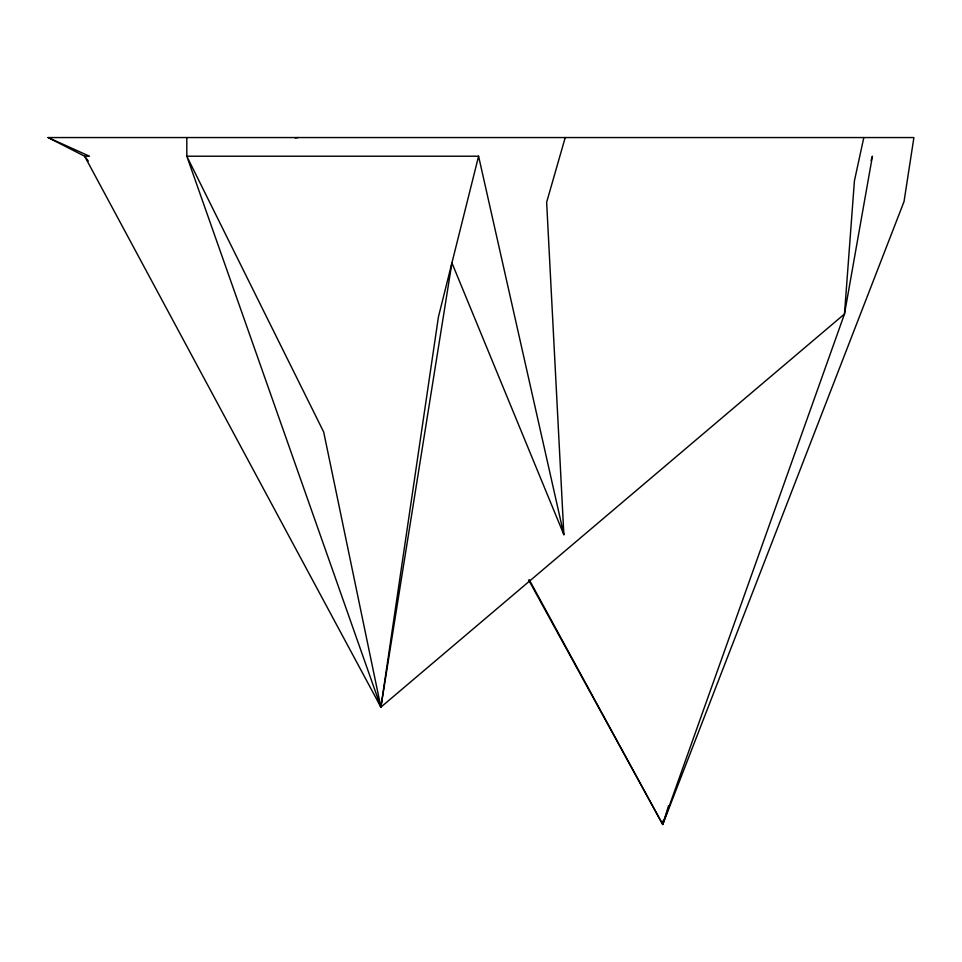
<?xml version="1.0" encoding="UTF-8"?>
<svg xmlns="http://www.w3.org/2000/svg" width="962" height="962" viewBox="0 0 962 962"><rect width="100%" height="100%" fill="white"/><g stroke="black" fill="none" stroke-linecap="round" stroke-linejoin="round"><path stroke-width="1.44" d="M528.751 580.134L662.71 824.446L662.866 821.44M871.079 160.522L872.426 156.217L844.48 314.009L380.892 707.142L438.431 316.895L478.583 156.217L186.808 156.217L186.808 137.554M529.28 579.833L662.71 824.446L904.039 201.551L913.9 137.554L48.1 137.554L84.644 156.217L380.892 707.142L451.924 262.903L563.864 534.68L546.644 202.248L565.223 137.554M863.816 137.554L854.412 180.904L844.48 314.009L662.71 824.446L663.491 820.009M662.71 824.446L668.554 805.795M295.226 137.963L298.208 137.554M48.1 137.554L89.502 156.217L84.644 156.217L88.263 160.979M378.006 700.228L380.892 707.142L323.689 432.022L186.808 156.217L380.892 707.142M478.583 156.217L563.864 534.68"/></g></svg>
